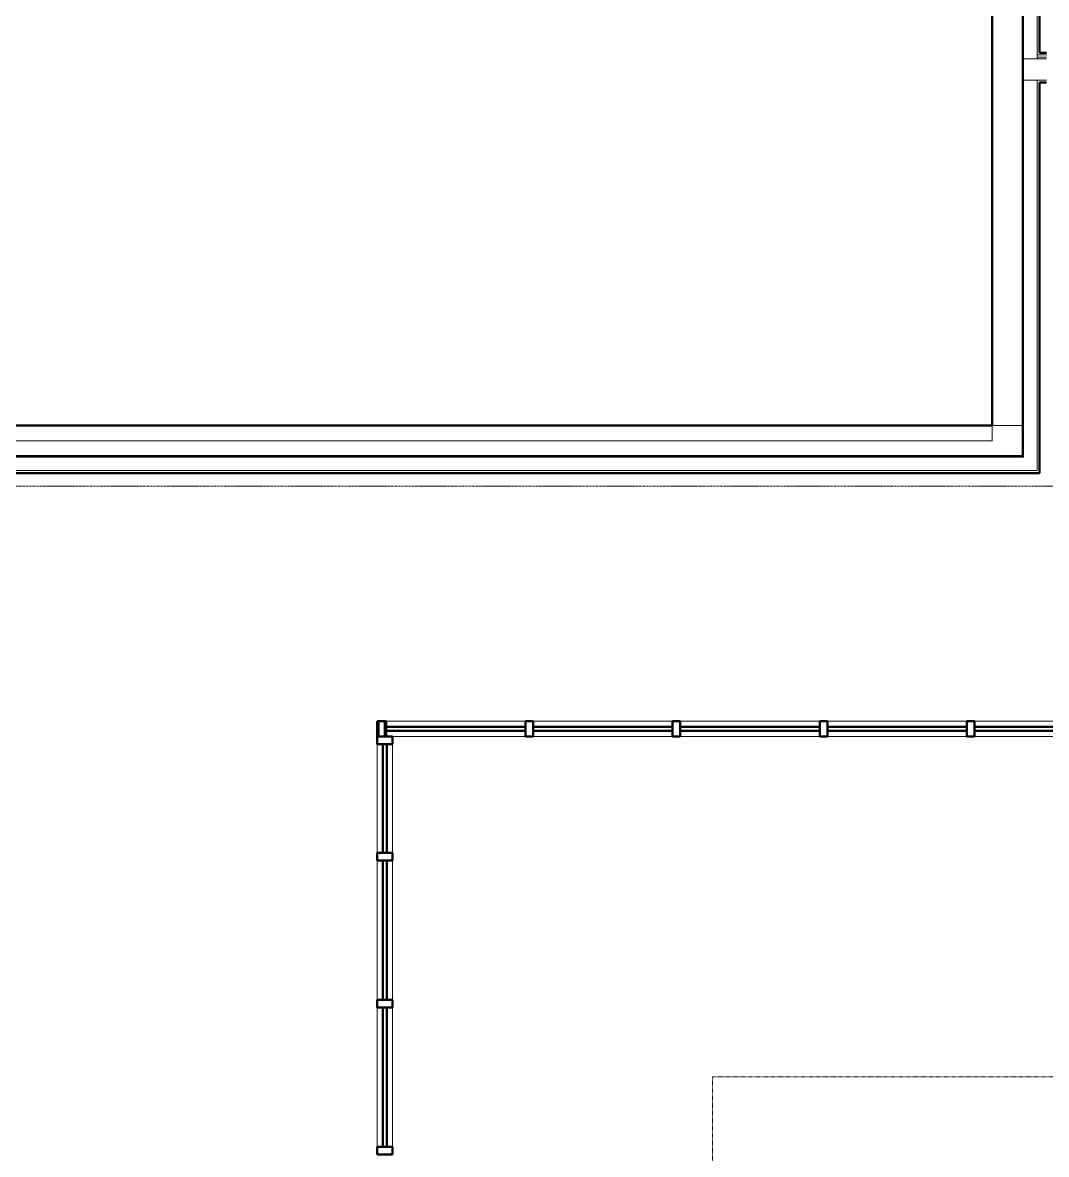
# Model space of a CAD drawing. Header units: inches. Extents: x -4218 to -1830, y 9756 to 12426.
# Drawn here: x -3464.4 to -3197.1, y 11360.7 to 11656.2 of the extents above; entities that cross this region are included whole.
import ezdxf

# ---------------------------------------------------------------- set-up
doc = ezdxf.new("R2010")
doc.units = ezdxf.units.IN
doc.header["$MEASUREMENT"] = 0
doc.linetypes.add('Dash', pattern=[0.25, 0.125, -0.125])
doc.linetypes.add('Grid Line 1_2_', pattern=[0.875, 0.5, -0.125, 0.125, -0.125])
for name, color, linetype, lineweight in [('0-1', 7, 'Continuous', 5), ('0-3', 7, 'Continuous', 9), ('A-DOOR-4', 31, 'Continuous', 9), ('A-DOOR-5', 31, 'Continuous', 50), ('A-DOOR-HDLN', 31, 'Dash', 13), ('A-FLOR-5', 192, 'Continuous', 9), ('A-GLAZ-CURT-1', 250, 'Continuous', 50), ('A-GLAZ-CWMG-1', 7, 'Continuous', 9), ('A-GLAZ-CWMG-2', 250, 'Continuous', 50), ('A-WALL-1', 250, 'Continuous', 50), ('A-WALL-2', 10, 'Continuous', 13), ('A-WALL-3', 253, 'Continuous', 9), ('A-WALL-5', 252, 'Continuous', 9), ('I-WALL-1', 250, 'Continuous', 50), ('I-WALL-4', 252, 'Continuous', 9), ('S-GRID-1', 1, 'Grid Line 1_2_', 9)]:
    doc.layers.add(name, color=color, linetype=linetype, lineweight=lineweight)

# ---------------------------------------------------------------- blocks, each defined once
blk = doc.blocks.new('System Panel - SINGLE PANE - SAFETY GLAZING-2183543-BACKGROUND - 1ST FLOOR')
at = {"layer": 'A-GLAZ-CURT-1'}
for p, q in [((14.18, 0.5), (-14.18, 0.5)), ((-14.18, 0.5), (-14.18, -0.5)), ((14.18, -0.5), (14.18, 0.5)), ((-14.18, -0.5), (14.18, -0.5))]:
    blk.add_line(p, q, dxfattribs=at)
blk = doc.blocks.new('Rectangular Mullion - 2_ x 4_ - INTERIOR-2183534-BACKGROUND - 1ST FLOOR')
at = {"layer": 'A-GLAZ-CWMG-1'}
for p, q in [((-3371.87, 11439.43), (-3371.87, 11467.79)), ((-3367.87, 11439.43), (-3367.87, 11467.79))]:
    blk.add_line(p, q, dxfattribs=at)
blk = doc.blocks.new('System Panel - SINGLE PANE - SAFETY GLAZING-2183546-BACKGROUND - 1ST FLOOR')
at = {"layer": 'A-GLAZ-CURT-1'}
for p, q in [((18.1875, 0.5), (-18.1875, 0.5)), ((-18.1875, 0.5), (-18.1875, -0.5)), ((18.1875, -0.5), (18.1875, 0.5)), ((-18.1875, -0.5), (18.1875, -0.5))]:
    blk.add_line(p, q, dxfattribs=at)
blk = doc.blocks.new('Rectangular Mullion - 2_ x 4_ - INTERIOR-2183537-BACKGROUND - 1ST FLOOR')
at = {"layer": 'A-GLAZ-CWMG-1'}
for p, q in [((-3371.87, 11362.68), (-3371.87, 11399.05)), ((-3367.87, 11362.68), (-3367.87, 11399.05))]:
    blk.add_line(p, q, dxfattribs=at)
blk = doc.blocks.new('Rectangular Mullion - 2_ x 4_ - INTERIOR-2183539-BACKGROUND - 1ST FLOOR')
at = {"layer": 'A-GLAZ-CWMG-2'}
for p, q in [((-1, 2), (1, 2)), ((-1, -2), (-1, 2)), ((1, 2), (1, -2)), ((1, -2), (-1, -2))]:
    blk.add_line(p, q, dxfattribs=at)
blk = doc.blocks.new('Rectangular Mullion - 2_ x 4_ - INTERIOR-2179408-BACKGROUND - 1ST FLOOR')
at = {"layer": 'A-GLAZ-CWMG-2'}
for p, q in [((-2, 2), (0, 2)), ((-2, -2), (-2, 2)), ((0, 2), (0, -2)), ((0, -2), (-2, -2))]:
    blk.add_line(p, q, dxfattribs=at)
blk = doc.blocks.new('System Panel - SINGLE PANE - SAFETY GLAZING-2179331-BACKGROUND - 1ST FLOOR')
at = {"layer": 'A-GLAZ-CURT-1'}
for p, q in [((18.2, 0.5), (-18.2, 0.5)), ((-18.2, 0.5), (-18.2, -0.5)), ((18.2, -0.5), (18.2, 0.5)), ((-18.2, -0.5), (18.2, -0.5))]:
    blk.add_line(p, q, dxfattribs=at)
blk = doc.blocks.new('Rectangular Mullion - 2_ x 4_ - INTERIOR-2179404-BACKGROUND - 1ST FLOOR')
at = {"layer": 'A-GLAZ-CWMG-1'}
for p, q in [((-3254.32, 11473.79), (-3217.92, 11473.79)), ((-3254.32, 11469.79), (-3217.92, 11469.79))]:
    blk.add_line(p, q, dxfattribs=at)
blk = doc.blocks.new('Rectangular Mullion - 2_ x 4_ - INTERIOR-V164-BACKGROUND - 1ST FLOOR')
at = {"layer": 'A-GLAZ-CWMG-1'}
for p, q in [((-3369.51, 11473.79), (-3333.12, 11473.79)), ((-3367.87, 11469.79), (-3333.12, 11469.79))]:
    blk.add_line(p, q, dxfattribs=at)
blk = doc.blocks.new('Rectangular Mullion - 2_ x 4_ - INTERIOR-2179406-BACKGROUND - 1ST FLOOR')
at = {"layer": 'A-GLAZ-CWMG-2'}
for p, q in [((-1, 2), (1, 2)), ((-1, -2), (-1, 2)), ((1, 2), (1, -2)), ((1, -2), (-1, -2))]:
    blk.add_line(p, q, dxfattribs=at)
blk = doc.blocks.new('Rectangular Mullion - 2_ x 4_ - INTERIOR-2183555-BACKGROUND - 1ST FLOOR')
at = {"layer": 'A-GLAZ-CWMG-2'}
for p, q in [((0, 2), (-2, 2)), ((-2, 2), (-2, -2)), ((0, -2), (0, 2)), ((-2, -2), (0, -2))]:
    blk.add_line(p, q, dxfattribs=at)
blk = doc.blocks.new('CTR - 1st Phase - Common Walls_rvt-1-BACKGROUND - 1ST FLOOR')
at = {"layer": 'A-WALL-1'}
for p, q in [((-3198.95, 11648.36), (-3198.95, 11787.36)), ((-3203.32, 11782.99), (-3203.32, 11542.99)), ((-3198.95, 11542.99), (-3198.95, 11640.61)), ((-3203.32, 11542.99), (-3481.14, 11542.99)), ((-3198.95, 11539.24), (-3198.95, 11542.99)), ((-3481.14, 11538.61), (-3198.95, 11538.61)), ((-3198.95, 11538.61), (-3198.95, 11539.24))]:
    blk.add_line(p, q, dxfattribs=at)
at = {"layer": 'A-WALL-2'}
for p, q in [((-3199.57, 11647.86), (-3199.57, 11786.74)), ((-3203.07, 11646.74), (-3203.07, 11783.24)), ((-3199.57, 11647.24), (-3199.57, 11647.86)), ((-3198.95, 11647.86), (-3199.57, 11647.86)), ((-3199.57, 11647.24), (-3199.57, 11647.86)), ((-3198.95, 11647.86), (-3197.14, 11647.86)), ((-3203.07, 11641.24), (-3203.07, 11646.74)), ((-3199.57, 11646.74), (-3203.07, 11646.74)), ((-3203.07, 11641.24), (-3203.07, 11646.74)), ((-3199.57, 11646.74), (-3199.57, 11647.24)), ((-3198.95, 11647.24), (-3199.57, 11647.24)), ((-3199.57, 11646.74), (-3199.57, 11647.24)), ((-3198.95, 11646.74), (-3199.57, 11646.74)), ((-3198.95, 11647.24), (-3197.14, 11647.24)), ((-3198.95, 11646.74), (-3197.14, 11646.74)), ((-3203.07, 11542.99), (-3203.07, 11641.24)), ((-3199.57, 11641.24), (-3203.07, 11641.24)), ((-3199.57, 11542.99), (-3199.57, 11641.24)), ((-3198.95, 11641.24), (-3199.57, 11641.24)), ((-3198.95, 11641.24), (-3197.14, 11641.24)), ((-3481.14, 11542.74), (-3203.07, 11542.74)), ((-3203.07, 11542.99), (-3203.07, 11542.74)), ((-3199.57, 11542.99), (-3199.57, 11542.74)), ((-3199.57, 11542.74), (-3199.57, 11539.24)), ((-3481.14, 11539.24), (-3199.57, 11539.24))]:
    blk.add_line(p, q, dxfattribs=at)
at = {"layer": 'A-WALL-3'}
for p, q in [((-3203.32, 11782.99), (-3203.32, 11542.99)), ((-3203.32, 11542.99), (-3477.32, 11542.99))]:
    blk.add_line(p, q, dxfattribs=at)
at = {"layer": 'A-WALL-5'}
for p, q in [((-3198.95, 11648.36), (-3198.95, 11787.36)), ((-3198.95, 11542.99), (-3198.95, 11640.61)), ((-3198.95, 11542.99), (-3198.95, 11538.61)), ((-3477.32, 11538.61), (-3198.95, 11538.61))]:
    blk.add_line(p, q, dxfattribs=at)
at = {"layer": 'I-WALL-1'}
for p, q in [((-3197.14, 11648.36), (-3198.95, 11648.36)), ((-3198.95, 11640.61), (-3197.14, 11640.61))]:
    blk.add_line(p, q, dxfattribs=at)
at = {"layer": 'I-WALL-4'}
for p, q in [((-3197.14, 11648.36), (-3198.95, 11648.36)), ((-3198.95, 11640.61), (-3197.14, 11640.61))]:
    blk.add_line(p, q, dxfattribs=at)
at = {"layer": '0-3', "extrusion": (0, 0, -1)}
for name, p in [('Rectangular Mullion - 2_ x 4_ - INTERIOR-2179408-BACKGROUND - 1ST FLOOR', (3371.87, 11471.79)), ('Rectangular Mullion - 2_ x 4_ - INTERIOR-2179406-BACKGROUND - 1ST FLOOR', (3370.51, 11471.79)), ('Rectangular Mullion - 2_ x 4_ - INTERIOR-2179406-BACKGROUND - 1ST FLOOR', (3332.12, 11471.79)), ('Rectangular Mullion - 2_ x 4_ - INTERIOR-2179406-BACKGROUND - 1ST FLOOR', (3293.72, 11471.79)), ('Rectangular Mullion - 2_ x 4_ - INTERIOR-2179406-BACKGROUND - 1ST FLOOR', (3255.32, 11471.79)), ('Rectangular Mullion - 2_ x 4_ - INTERIOR-2179406-BACKGROUND - 1ST FLOOR', (3216.92, 11471.79))]:
    blk.add_blockref(name, p, dxfattribs=at)
at = {"layer": '0-3'}
for name, p in [('Rectangular Mullion - 2_ x 4_ - INTERIOR-V164-BACKGROUND - 1ST FLOOR', (0, 0)), ('Rectangular Mullion - 2_ x 4_ - INTERIOR-2179404-BACKGROUND - 1ST FLOOR', (-76.8, 0)), ('Rectangular Mullion - 2_ x 4_ - INTERIOR-2179404-BACKGROUND - 1ST FLOOR', (-38.4, 0)), ('Rectangular Mullion - 2_ x 4_ - INTERIOR-2179404-BACKGROUND - 1ST FLOOR', (0, 0)), ('Rectangular Mullion - 2_ x 4_ - INTERIOR-2179404-BACKGROUND - 1ST FLOOR', (38.4, 0)), ('Rectangular Mullion - 2_ x 4_ - INTERIOR-2183534-BACKGROUND - 1ST FLOOR', (0, 0)), ('Rectangular Mullion - 2_ x 4_ - INTERIOR-2183537-BACKGROUND - 1ST FLOOR', (0, 38.37)), ('Rectangular Mullion - 2_ x 4_ - INTERIOR-2183537-BACKGROUND - 1ST FLOOR', (0, 0))]:
    blk.add_blockref(name, p, dxfattribs=at)
for name, p, rotation in [('System Panel - SINGLE PANE - SAFETY GLAZING-2179331-BACKGROUND - 1ST FLOOR', (-3351.32, 11471.79), 180), ('System Panel - SINGLE PANE - SAFETY GLAZING-2179331-BACKGROUND - 1ST FLOOR', (-3312.92, 11471.79), 180), ('System Panel - SINGLE PANE - SAFETY GLAZING-2179331-BACKGROUND - 1ST FLOOR', (-3274.52, 11471.79), 180), ('System Panel - SINGLE PANE - SAFETY GLAZING-2179331-BACKGROUND - 1ST FLOOR', (-3236.12, 11471.79), 180), ('System Panel - SINGLE PANE - SAFETY GLAZING-2179331-BACKGROUND - 1ST FLOOR', (-3197.72, 11471.79), 180), ('Rectangular Mullion - 2_ x 4_ - INTERIOR-2183555-BACKGROUND - 1ST FLOOR', (-3369.87, 11469.79), 89.99999999999955), ('System Panel - SINGLE PANE - SAFETY GLAZING-2183543-BACKGROUND - 1ST FLOOR', (-3369.87, 11453.61), 269.9999999999995), ('System Panel - SINGLE PANE - SAFETY GLAZING-2183546-BACKGROUND - 1ST FLOOR', (-3369.87, 11419.24), 269.9999999999995), ('System Panel - SINGLE PANE - SAFETY GLAZING-2183546-BACKGROUND - 1ST FLOOR', (-3369.87, 11380.87), 269.9999999999995)]:
    blk.add_blockref(name, p, dxfattribs=dict(at, rotation=rotation))
at = {"layer": '0-3', "extrusion": (0, 0, -1), "rotation": 270.0000000000005}
for p in [(3369.87, 11438.43), (3369.87, 11400.05), (3369.87, 11361.68)]:
    blk.add_blockref('Rectangular Mullion - 2_ x 4_ - INTERIOR-2183539-BACKGROUND - 1ST FLOOR', p, dxfattribs=at)
blk = doc.blocks.new('CTR - 1st Phase -Stairs _ Elevators_rvt-1-BACKGROUND - 1ST FLOOR')
at = {"layer": 'A-WALL-1'}
for p, q in [((-3211.32, 11774.99), (-3211.32, 11550.99)), ((-3203.32, 11550.99), (-3203.32, 11774.99)), ((-3211.32, 11550.99), (-3481.32, 11550.99)), ((-3203.32, 11542.99), (-3203.32, 11550.99)), ((-3477.32, 11542.99), (-3203.32, 11542.99))]:
    blk.add_line(p, q, dxfattribs=at)
at = {"layer": 'A-WALL-3'}
for q in [(-3203.32, 11774.99), (-3211.32, 11550.99)]:
    blk.add_line((-3203.32, 11550.99), q, dxfattribs=at)
at = {"layer": 'A-WALL-5'}
for p, q in [((-3211.32, 11774.99), (-3211.32, 11550.99)), ((-3211.32, 11550.99), (-3480.95, 11550.99))]:
    blk.add_line(p, q, dxfattribs=at)
blk = doc.blocks.new('GLASS GARAGE DOOR B - DOOR AT COMMUNITY ROOM-2797694-BACKGROUND - 1ST FLOOR')
at = {"layer": 'A-DOOR-4'}
for p, q in [((3.72, 8.85), (3.72, 8.1)), ((3.72, 8.1), (4.72, 8.1)), ((4.72, 8.1), (4.72, 8.85)), ((5, 8.75), (127, 8.75)), ((5, 8.75), (5, 6.75)), ((127, 6.75), (5, 6.75)), ((127, 8.75), (127, 6.75)), ((127.28, 8.85), (127.28, 8.1)), ((127.28, 8.1), (128.28, 8.1)), ((128.28, 8.1), (128.28, 8.85))]:
    blk.add_line(p, q, dxfattribs=at)
at = {"layer": 'A-DOOR-5'}
for p, q in [((3.72, 10.85), (4.72, 10.85)), ((3.72, 8.85), (3.72, 10.85)), ((4.72, 10.85), (4.72, 8.85)), ((127.28, 10.85), (128.28, 10.85)), ((127.28, 8.85), (127.28, 10.85)), ((128.28, 10.85), (128.28, 8.85)), ((4.72, 8.85), (3.72, 8.85)), ((128.28, 8.85), (127.28, 8.85))]:
    blk.add_line(p, q, dxfattribs=at)
at = {"layer": 'A-DOOR-HDLN'}
for p, q in [((129, 102.4), (3, 102.4)), ((3, 102.4), (3, 6.75)), ((129, 6.75), (129, 102.4)), ((3, 6.75), (129, 6.75))]:
    blk.add_line(p, q, dxfattribs=at)

msp = doc.modelspace()

# ---------------------------------------------------------------- linework, layer by layer
at = {"layer": 'A-FLOR-5'}
for p, q in [((-3211.32, 11778.99), (-3211.32, 11546.99)), ((-3211.32, 11546.99), (-3477.32, 11546.99))]:
    msp.add_line(p, q, dxfattribs=at)
at = {"layer": 'S-GRID-1'}
msp.add_line((-1830.2, 11535.19), (-4168.71, 11535.19), dxfattribs=at)

# ---------------------------------------------------------------- block references
at = {"layer": '0-1'}
for name in ['CTR - 1st Phase -Stairs _ Elevators_rvt-1-BACKGROUND - 1ST FLOOR', 'CTR - 1st Phase - Common Walls_rvt-1-BACKGROUND - 1ST FLOOR']:
    msp.add_blockref(name, (0, 0), dxfattribs=at)
at = {"layer": 'A-DOOR-4'}
msp.add_blockref('GLASS GARAGE DOOR B - DOOR AT COMMUNITY ROOM-2797694-BACKGROUND - 1ST FLOOR', (-3287.32, 11278.52), dxfattribs=at)

doc.saveas('drawing.dxf')
